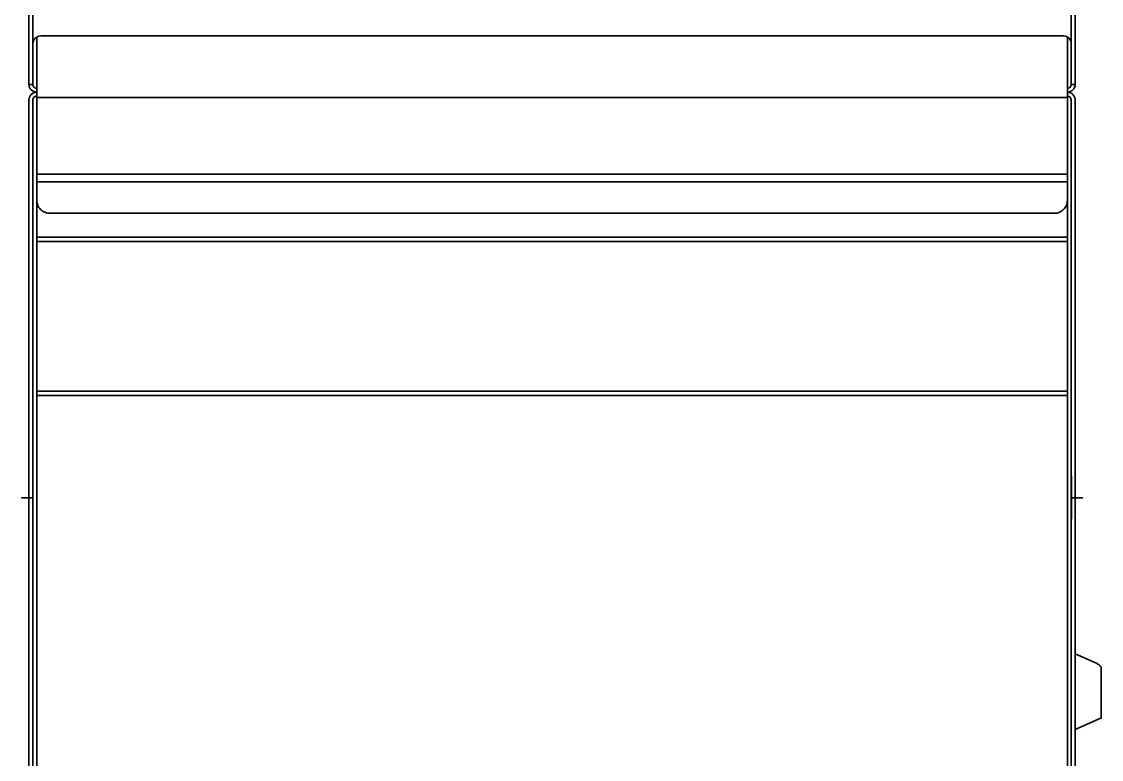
# Model space of a CAD drawing. Header units: inches. Extents: x -1371 to 1856, y -1888 to 3368.
# Drawn here: x -1370 to -200, y -329 to 470 of the extents above; entities that cross this region are included whole.
import ezdxf

# ---------------------------------------------------------------- set-up
doc = ezdxf.new("R2010")
doc.units = ezdxf.units.IN
doc.header["$MEASUREMENT"] = 0
doc.layers.add('Warstwa 1', color=7, linetype='Continuous')

msp = doc.modelspace()

# ---------------------------------------------------------------- linework, layer by layer
at = {"layer": 'Warstwa 1', "color": 7, "lineweight": 35}
for points in [[(-1362.5, 402.3), (-1362.5, 1221.5)], [(-232.8, 1221.5), (-232.8, 402.3)], [(-228.6, 1221.5), (-228.6, 402.3)], [(-1362.5, 1079.7), (-1362.5, 402.3)], [(-1358.2, 402.3), (-1358.2, 1079.7)], [(-232.8, 1079.7), (-232.8, 402.3)], [(-228.6, 402.3), (-228.6, 1079.7)], [(-1358.2, 446.3), (-1358.2, 406.6)], [(-1358.2, 446.3)], [(-1358.2, 406.6), (-1358.2, 446.3)], [(-1358.2, 446.3)], [(-1358.2, 446.3)], [(-1354, 453.2), (-1354, 393.8)], [(-241.4, 454.8), (-1349.7, 454.8)], [(-1349.7, 454.8)], [(-1349.7, 454.8), (-241.4, 454.8)], [(-1156.9, 454.8)], [(-476.6, 454.8), (-1114.4, 454.8)], [(-1114.4, 454.8), (-476.6, 454.8)], [(-434.1, 454.8)], [(-241.4, 454.8)], [(-237.1, 454.1), (-237.1, 393.8)], [(-237.1, 446.3)], [(-237.1, 446.3)], [(-237.1, 446.3)], [(-232.8, 446.3)], [(-232.8, 446.3), (-232.8, 406.6)], [(-232.8, 446.3)], [(-232.8, 406.6), (-232.8, 446.3)], [(-232.8, 446.3)], [(-1362.5, 402.3)], [(-1362.5, 402.3), (-1358.2, 402.3)], [(-1358.2, 402.3), (-1362.5, 402.3)], [(-1358.2, 406.6)], [(-1358.2, 402.3)], [(-1354, 398.1), (-1354, 393.8)], [(-1354, 398.1)], [(-1349.7, 398.1)], [(-241.4, 398.1)], [(-237.1, 398.1)], [(-237.1, 393.8), (-237.1, 398.1)], [(-232.8, 406.6)], [(-228.6, 402.3), (-232.8, 402.3)], [(-232.8, 402.3)], [(-232.8, 402.3), (-228.6, 402.3)], [(-228.6, 402.3)], [(-1354, 393.8), (-1354, 389.6)], [(-1354, 389.6), (-1354, 393.8)], [(-1354, 393.8)], [(-1354, 393.8)], [(-1354, -534.1), (-1354, 392.4)], [(-1354, 389.6)], [(-1352.9, 392.4)], [(-1352.9, 392.4)], [(-272.1, 388.2), (-1318.9, 388.2)], [(-272.1, 388.2), (-238.1, 388.2)], [(-237.1, 388.2), (-272.1, 388.2)], [(-271.1, 389.6)], [(-238.1, 392.4)], [(-238.1, 392.4)], [(-237.1, 393.8), (-237.1, 389.6)], [(-237.1, 393.8), (-237.1, 389.6)], [(-237.1, 393.8)], [(-237.1, 393.8)], [(-237.1, 389.6)], [(-237.1, -534.1), (-237.1, 389.2)], [(-1362.5, -1879.6), (-1362.5, 385.3)], [(-1362.5, 385.3), (-1362.5, -1879.6)], [(-1362.5, 385.3)], [(-1358.2, 385.3), (-1358.2, -1879.6)], [(-1358.2, -1879.6), (-1358.2, 385.3)], [(-1358.2, 385.3)], [(-242.4, 383.9)], [(-237.1, 375.4), (-237.1, 378.7)], [(-237.1, 378.7)], [(-237.1, 375.4), (-237.1, -534.1)], [(-232.8, 385.3), (-232.8, -1879.6)], [(-232.8, -1879.6), (-232.8, 385.3)], [(-232.8, 385.3)], [(-228.6, -1879.6), (-228.6, 385.3)], [(-228.6, 385.3), (-228.6, -1879.6)], [(-228.6, 385.3)], [(-1354, 300.9), (-1354, 305.2)], [(-1354, 300.9), (-1354, 305.2)], [(-1354, 305.2)], [(-237.1, 305.2), (-1354, 305.2)], [(-237.1, 305.2), (-1354, 305.2)], [(-1354, 296.7), (-1354, 305.2)], [(-1354, 305.2), (-1354, 296.7)], [(-237.1, 305.2)], [(-237.1, 305.2), (-237.1, 296.7)], [(-237.1, 305.2), (-237.1, 300.9)], [(-237.1, 296.7), (-237.1, 305.2)], [(-237.1, 300.9), (-237.1, 305.2)], [(-1354, 296.7), (-1354, 300.9)], [(-1354, 300.9)], [(-1354, 300.9), (-1354, 296.7)], [(-1354, 296.7), (-237.1, 296.7)], [(-1354, 236.8), (-1354, 296.7)], [(-1354, 296.7), (-237.1, 296.7)], [(-1354, 296.7), (-1354, 276.8)], [(-1354, 296.7), (-1354, 276.8)], [(-1354, 296.7)], [(-1354, 296.7), (-237.1, 296.7)], [(-237.1, 296.7), (-1354, 296.7)], [(-1354, 296.7)], [(-1354, 296.7), (-1354, 236.8)], [(-237.1, 300.9), (-237.1, 296.7)], [(-237.1, 300.9)], [(-237.1, 296.7), (-237.1, 300.9)], [(-237.1, 296.7)], [(-237.1, 236.8), (-237.1, 296.7)], [(-237.1, 236.8), (-237.1, 296.7)], [(-237.1, 296.7)], [(-237.1, 296.7), (-237.1, 276.8)], [(-237.1, 276.8), (-237.1, 296.7)], [(-1354, 276.8)], [(-237.1, 276.8)], [(-1349.8, 266.8)], [(-1339.8, 262.7), (-251.3, 262.7)], [(-251.3, 262.7), (-1339.8, 262.7)], [(-1339.8, 262.7)], [(-251.3, 262.7)], [(-241.3, 266.8)], [(-1354, 236.8)], [(-1354, 232.2), (-1354, 236.8)], [(-1354, 234.5), (-1354, 236.8)], [(-237.1, 236.8), (-1354, 236.8)], [(-1354, 236.8), (-237.1, 236.8)], [(-1354, 70), (-1354, 234.5)], [(-1354, 232.2), (-1354, 234.5)], [(-237.1, 232.2), (-237.1, 236.8)], [(-237.1, 236.8)], [(-237.1, 236.8), (-237.1, 234.5)], [(-237.1, 234.5), (-237.1, 70)], [(-237.1, 234.5), (-237.1, 232.2)], [(-1354, 232.8), (-1354, 71.3)], [(-1354, -81.7), (-1354, 232.8)], [(-1354, 67.6), (-1354, 232.2)], [(-237.1, 232.2), (-1354, 232.2)], [(-237.1, -81.7), (-237.1, 232.8)], [(-237.1, 232.8), (-237.1, 71.3)], [(-237.1, 232.2), (-237.1, 67.6)], [(-1354, 71.3), (-1354, 65.3)], [(-237.1, 71.3), (-237.1, 65.3)], [(-1354, 70), (-1345.4, 70)], [(-1354, 67.6), (-1354, 70)], [(-1354, 65.3), (-1349.7, 65.3)], [(-1354, 65.3), (-1345.4, 65.3)], [(-1354, 65.3), (-1354, -1737.8)], [(-1349.7, 65.3), (-1345.4, 65.3)], [(-1345.4, 70), (-245.6, 70)], [(-245.6, 65.3), (-1345.4, 65.3)], [(-1345.4, 65.3)], [(-1345.4, 65.3), (-245.6, 65.3)], [(-245.6, 70), (-237.1, 70)], [(-245.6, 65.3), (-237.1, 65.3)], [(-241.4, 65.3), (-245.6, 65.3)], [(-245.6, 65.3)], [(-237.1, 65.3), (-241.4, 65.3)], [(-237.1, 70), (-237.1, 67.6)], [(-237.1, -1737.8), (-237.1, 65.3)], [(-1362.5, -32.6), (-1362.5, -58.5)], [(-1362.5, -58.5), (-1362.5, -32.6)], [(-1362.5, -35.1), (-1362.5, -56)], [(-1362.5, -56), (-1362.5, -35.1)], [(-228.6, -32.6), (-228.6, -58.5)], [(-228.6, -58.5), (-228.6, -32.6)], [(-228.6, -35.1), (-228.6, -56)], [(-228.6, -56), (-228.6, -35.1)], [(-1362.5, -45.5), (-1358.2, -45.5)], [(-1362.5, -45.5), (-1358.2, -45.5)], [(-1354, -45.5), (-1354, -81.7)], [(-1354, -102.2), (-1354, -45.5)], [(-237.1, -102.2), (-237.1, -45.5)], [(-237.1, -81.7), (-237.1, -45.5)], [(-228.6, -45.5), (-232.8, -45.5)], [(-228.6, -45.5), (-232.8, -45.5)], [(-1354, -87.3), (-1354, -81.7)], [(-1354, -81.7), (-1354, -87.3)], [(-237.1, -81.7), (-237.1, -87.3)], [(-237.1, -81.7), (-237.1, -87.3)], [(-1354, -87.3)], [(-237.1, -87.3)], [(-1354, -117.1), (-1354, -102.2)], [(-237.1, -117.1), (-237.1, -102.2)], [(-1354, -117.1)], [(-1354, -117.1), (-1354, -122.8)], [(-1354, -122.8), (-1354, -1698.5)], [(-237.1, -117.1), (-237.1, -122.8)], [(-237.1, -117.1)], [(-237.1, -1698.5), (-237.1, -122.8)], [(-237.1, -223.3), (-237.1, -221.9)], [(-204.7, -225.2), (-228.8, -214.5)], [(-241.4, -222.7)], [(-237.1, -227), (-237.1, -229.3)], [(-200.3, -231.1), (-200.3, -258.1)], [(-200.3, -258.1), (-200.3, -231.1)], [(-232.8, -270.9), (-232.8, -245.4)], [(-232.8, -245.4), (-232.8, -270.9)], [(-228.6, -270.9), (-228.6, -245.4)], [(-228.6, -245.4), (-228.6, -270.9)], [(-228.6, -270.7), (-228.6, -245.6)], [(-228.6, -270.7), (-228.6, -245.6)], [(-200.3, -275.1), (-200.3, -241.1)], [(-200.3, -275.1), (-200.3, -241.1)], [(-200.3, -241.1)], [(-237.1, -261.9), (-237.1, -265.5)], [(-200.3, -275.1)], [(-237.1, -288.1), (-237.1, -287)], [(-237.1, -289.2), (-237.1, -288.1)], [(-228.6, -296.5), (-200.2, -283.9)], [(-241.4, -293.6)], [(-237.1, -293), (-237.1, -294.3)]]:
    msp.add_lwpolyline(points, dxfattribs=at)
for points in [[(-1358.2, 402.3), (-1358.2, 675.4), (-1358.2, 948.4), (-1358.2, 1221.5)], [(-272.1, 388.2), (-632.9, 388.2), (-993.8, 388.2), (-1354.6, 388.2)], [(-237.1, -254.4), (-237.1, -253.1), (-237.1, -251.9), (-237.1, -250.8)]]:
    msp.add_open_spline(points, degree=3, dxfattribs=at)
for points, knots in [([(-1349.7, 454.8), (-1350.8, 454.8), (-1351.9, 454.6), (-1352.9, 454.1), (-1355.1, 453.2), (-1356.6, 451.7), (-1357.5, 449.5), (-1358, 448.4), (-1358.2, 447.4), (-1358.2, 446.3)], [0, 0, 0, 0, 1, 1, 1, 2, 2, 2, 3, 3, 3, 3]), ([(-1358.2, 446.3), (-1358.2, 447.4), (-1358, 448.4), (-1357.5, 449.5), (-1356.6, 451.7), (-1355.1, 453.2), (-1352.9, 454.1), (-1351.9, 454.6), (-1350.8, 454.8), (-1349.7, 454.8)], [0, 0, 0, 0, 1, 1, 1, 2, 2, 2, 3, 3, 3, 3]), ([(-1114.4, 454.8), (-1118.3, 454.8), (-1122.3, 454.8), (-1126, 454.8), (-1129.8, 454.8), (-1133.4, 454.8), (-1136.7, 454.8), (-1139.9, 454.8), (-1143, 454.8), (-1145.6, 454.8), (-1148.2, 454.8), (-1150.4, 454.8), (-1152.1, 454.8), (-1153.9, 454.8), (-1155.2, 454.8), (-1156, 454.8), (-1156.6, 454.8), (-1156.9, 454.8), (-1156.9, 454.8)], [0, 0, 0, 0, 1, 1, 1, 2, 2, 2, 3, 3, 3, 4, 4, 4, 5, 5, 5, 6, 6, 6, 6]), ([(-1156.9, 454.8), (-1156.9, 454.8), (-1156.4, 454.8), (-1155.3, 454.8), (-1154.3, 454.8), (-1152.7, 454.8), (-1150.7, 454.8), (-1148.7, 454.8), (-1146.2, 454.8), (-1143.4, 454.8), (-1140.6, 454.8), (-1137.4, 454.8), (-1134.1, 454.8), (-1130.7, 454.8), (-1127.1, 454.8), (-1123.4, 454.8), (-1120.5, 454.8), (-1117.4, 454.8), (-1114.4, 454.8)], [0, 0, 0, 0, 1, 1, 1, 2, 2, 2, 3, 3, 3, 4, 4, 4, 5, 5, 5, 6, 6, 6, 6]), ([(-434.1, 454.8), (-434.1, 454.8), (-434.7, 454.8), (-435.7, 454.8), (-436.8, 454.8), (-438.4, 454.8), (-440.4, 454.8), (-442.4, 454.8), (-444.9, 454.8), (-447.7, 454.8), (-450.5, 454.8), (-453.6, 454.8), (-457, 454.8), (-460.3, 454.8), (-463.9, 454.8), (-467.6, 454.8), (-470.6, 454.8), (-473.6, 454.8), (-476.6, 454.8)], [0, 0, 0, 0, 1, 1, 1, 2, 2, 2, 3, 3, 3, 4, 4, 4, 5, 5, 5, 6, 6, 6, 6]), ([(-476.6, 454.8), (-472.7, 454.8), (-468.8, 454.8), (-465, 454.8), (-461.3, 454.8), (-457.7, 454.8), (-454.4, 454.8), (-451.1, 454.8), (-448.1, 454.8), (-445.5, 454.8), (-442.9, 454.8), (-440.7, 454.8), (-438.9, 454.8), (-437.2, 454.8), (-435.9, 454.8), (-435.1, 454.8), (-434.4, 454.8), (-434.1, 454.8), (-434.1, 454.8)], [0, 0, 0, 0, 1, 1, 1, 2, 2, 2, 3, 3, 3, 4, 4, 4, 5, 5, 5, 6, 6, 6, 6]), ([(-241.4, 454.8), (-240.3, 454.8), (-239.2, 454.6), (-238.1, 454.1), (-235.9, 453.2), (-234.4, 451.7), (-233.5, 449.5), (-233.1, 448.4), (-232.8, 447.4), (-232.8, 446.3)], [0, 0, 0, 0, 1, 1, 1, 2, 2, 2, 3, 3, 3, 3]), ([(-241.4, 454.8), (-240.3, 454.8), (-239.2, 454.6), (-238.1, 454.1), (-235.9, 453.2), (-234.4, 451.7), (-233.5, 449.5), (-233.1, 448.4), (-232.8, 447.4), (-232.8, 446.3)], [0, 0, 0, 0, 1, 1, 1, 2, 2, 2, 3, 3, 3, 3]), ([(-1354, 393.8), (-1355, 393.8), (-1356.1, 394.1), (-1357.2, 394.5), (-1359.4, 395.4), (-1360.9, 396.9), (-1361.8, 399.1), (-1362.2, 400.2), (-1362.5, 401.3), (-1362.5, 402.3)], [0, 0, 0, 0, 1, 1, 1, 2, 2, 2, 3, 3, 3, 3]), ([(-1362.5, 402.3), (-1362.5, 401.3), (-1362.2, 400.2), (-1361.8, 399.1), (-1360.9, 396.9), (-1359.4, 395.4), (-1357.2, 394.5), (-1356.1, 394.1), (-1355, 393.8), (-1354, 393.8)], [0, 0, 0, 0, 1, 1, 1, 2, 2, 2, 3, 3, 3, 3]), ([(-1358.2, 402.3), (-1358.2, 401.8), (-1358.1, 401.3), (-1357.9, 400.7), (-1357.4, 399.6), (-1356.7, 398.9), (-1355.6, 398.4), (-1355, 398.2), (-1354.5, 398.1), (-1354, 398.1)], [0, 0, 0, 0, 1, 1, 1, 2, 2, 2, 3, 3, 3, 3]), ([(-1358.2, 402.3), (-1358.2, 401.8), (-1358.1, 401.3), (-1357.9, 400.7), (-1357.4, 399.6), (-1356.7, 398.9), (-1355.6, 398.4), (-1355, 398.2), (-1354.5, 398.1), (-1354, 398.1)], [0, 0, 0, 0, 1, 1, 1, 2, 2, 2, 3, 3, 3, 3]), ([(-237.1, 398.1), (-236.6, 398.1), (-236, 398.2), (-235.5, 398.4), (-234.4, 398.9), (-233.6, 399.6), (-233.2, 400.7), (-233, 401.3), (-232.8, 401.8), (-232.8, 402.3)], [0, 0, 0, 0, 1, 1, 1, 2, 2, 2, 3, 3, 3, 3]), ([(-228.6, 402.3), (-228.6, 401.3), (-228.8, 400.2), (-229.3, 399.1), (-230.2, 396.9), (-231.7, 395.4), (-233.9, 394.5), (-234.9, 394.1), (-236, 393.8), (-237.1, 393.8)], [0, 0, 0, 0, 1, 1, 1, 2, 2, 2, 3, 3, 3, 3]), ([(-237.1, 393.8), (-236, 393.8), (-234.9, 394.1), (-233.9, 394.5), (-231.7, 395.4), (-230.2, 396.9), (-229.3, 399.1), (-228.8, 400.2), (-228.6, 401.3), (-228.6, 402.3)], [0, 0, 0, 0, 1, 1, 1, 2, 2, 2, 3, 3, 3, 3]), ([(-232.8, 402.3), (-232.8, 401.8), (-233, 401.3), (-233.2, 400.7), (-233.6, 399.6), (-234.4, 398.9), (-235.5, 398.4), (-236, 398.2), (-236.6, 398.1), (-237.1, 398.1)], [0, 0, 0, 0, 1, 1, 1, 2, 2, 2, 3, 3, 3, 3]), ([(-1362.5, 385.3), (-1362.5, 386.4), (-1362.2, 387.5), (-1361.8, 388.6), (-1360.9, 390.7), (-1359.4, 392.3), (-1357.2, 393.2), (-1356.1, 393.6), (-1355, 393.8), (-1354, 393.8)], [0, 0, 0, 0, 1, 1, 1, 2, 2, 2, 3, 3, 3, 3]), ([(-1354, 393.8), (-1355, 393.8), (-1356.1, 393.6), (-1357.2, 393.2), (-1359.4, 392.3), (-1360.9, 390.7), (-1361.8, 388.6), (-1362.2, 387.5), (-1362.5, 386.4), (-1362.5, 385.3)], [0, 0, 0, 0, 1, 1, 1, 2, 2, 2, 3, 3, 3, 3]), ([(-1354, 389.6), (-1354.5, 389.6), (-1355, 389.5), (-1355.6, 389.2), (-1356.7, 388.8), (-1357.4, 388), (-1357.9, 387), (-1358.1, 386.4), (-1358.2, 385.9), (-1358.2, 385.3)], [0, 0, 0, 0, 1, 1, 1, 2, 2, 2, 3, 3, 3, 3]), ([(-1358.2, 385.3), (-1358.2, 385.9), (-1358.1, 386.4), (-1357.9, 387), (-1357.4, 388), (-1356.7, 388.8), (-1355.6, 389.2), (-1355, 389.5), (-1354.5, 389.6), (-1354, 389.6)], [0, 0, 0, 0, 1, 1, 1, 2, 2, 2, 3, 3, 3, 3]), ([(-228.6, 385.3), (-228.6, 386.4), (-228.8, 387.5), (-229.3, 388.6), (-230.2, 390.7), (-231.7, 392.3), (-233.9, 393.2), (-234.9, 393.6), (-236, 393.8), (-237.1, 393.8)], [0, 0, 0, 0, 1, 1, 1, 2, 2, 2, 3, 3, 3, 3]), ([(-237.1, 393.8), (-236, 393.8), (-234.9, 393.6), (-233.9, 393.2), (-231.7, 392.3), (-230.2, 390.7), (-229.3, 388.6), (-228.8, 387.5), (-228.6, 386.4), (-228.6, 385.3)], [0, 0, 0, 0, 1, 1, 1, 2, 2, 2, 3, 3, 3, 3]), ([(-237.1, 389.6), (-236.6, 389.6), (-236, 389.5), (-235.5, 389.2), (-234.4, 388.8), (-233.6, 388), (-233.2, 387), (-233, 386.4), (-232.8, 385.9), (-232.8, 385.3)], [0, 0, 0, 0, 1, 1, 1, 2, 2, 2, 3, 3, 3, 3]), ([(-232.8, 385.3), (-232.8, 385.9), (-233, 386.4), (-233.2, 387), (-233.6, 388), (-234.4, 388.8), (-235.5, 389.2), (-236, 389.5), (-236.6, 389.6), (-237.1, 389.6)], [0, 0, 0, 0, 1, 1, 1, 2, 2, 2, 3, 3, 3, 3]), ([(-1354, 276.8), (-1354, 275.9), (-1353.9, 275), (-1353.7, 274.1), (-1353.3, 272.2), (-1352.6, 270.5), (-1351.6, 269), (-1351, 268.2), (-1350.5, 267.5), (-1349.8, 266.8)], [0, 0, 0, 0, 1, 1, 1, 2, 2, 2, 3, 3, 3, 3]), ([(-1349.8, 266.8), (-1350.5, 267.5), (-1351, 268.2), (-1351.6, 269), (-1352.6, 270.5), (-1353.3, 272.2), (-1353.7, 274.1), (-1353.9, 275), (-1354, 275.9), (-1354, 276.8)], [0, 0, 0, 0, 1, 1, 1, 2, 2, 2, 3, 3, 3, 3]), ([(-237.1, 276.8), (-237.1, 275.9), (-237.2, 275), (-237.4, 274.1), (-237.7, 272.2), (-238.4, 270.5), (-239.5, 269), (-240, 268.2), (-240.6, 267.5), (-241.3, 266.8)], [0, 0, 0, 0, 1, 1, 1, 2, 2, 2, 3, 3, 3, 3]), ([(-237.1, 276.8), (-237.1, 275.9), (-237.2, 275), (-237.4, 274.1), (-237.7, 272.2), (-238.4, 270.5), (-239.5, 269), (-240, 268.2), (-240.6, 267.5), (-241.3, 266.8)], [0, 0, 0, 0, 1, 1, 1, 2, 2, 2, 3, 3, 3, 3]), ([(-1349.8, 266.8), (-1349.1, 266.2), (-1348.4, 265.6), (-1347.7, 265.1), (-1346.1, 264), (-1344.4, 263.3), (-1342.5, 262.9), (-1341.6, 262.8), (-1340.7, 262.7), (-1339.8, 262.7)], [0, 0, 0, 0, 1, 1, 1, 2, 2, 2, 3, 3, 3, 3]), ([(-1339.8, 262.7), (-1340.7, 262.7), (-1341.6, 262.8), (-1342.5, 262.9), (-1344.4, 263.3), (-1346.1, 264), (-1347.7, 265.1), (-1348.4, 265.6), (-1349.1, 266.2), (-1349.8, 266.8)], [0, 0, 0, 0, 1, 1, 1, 2, 2, 2, 3, 3, 3, 3]), ([(-241.3, 266.8), (-241.9, 266.2), (-242.6, 265.6), (-243.4, 265.1), (-245, 264), (-246.7, 263.3), (-248.5, 262.9), (-249.4, 262.8), (-250.4, 262.7), (-251.3, 262.7)], [0, 0, 0, 0, 1, 1, 1, 2, 2, 2, 3, 3, 3, 3]), ([(-251.3, 262.7), (-250.4, 262.7), (-249.4, 262.8), (-248.5, 262.9), (-246.7, 263.3), (-245, 264), (-243.4, 265.1), (-242.6, 265.6), (-241.9, 266.2), (-241.3, 266.8)], [0, 0, 0, 0, 1, 1, 1, 2, 2, 2, 3, 3, 3, 3]), ([(-1354, 33.2), (-1354, 38), (-1354, 42.8), (-1354, 47.6), (-1354, 42.8), (-1354, 38), (-1354, 33.2)], [0, 0, 0, 0, 1, 1, 1, 2, 2, 2, 2]), ([(-237.1, 33.2), (-237.1, 35.2), (-237.1, 37.6), (-237.1, 39.5), (-237.1, 41), (-237.1, 42.2), (-237.1, 44.2), (-237.1, 45.4), (-237.1, 47), (-237.1, 47.5), (-237.1, 47.9), (-237.1, 47.6), (-237.1, 46.6), (-237.1, 44.9), (-237.1, 41), (-237.1, 38.8), (-237.1, 35.3), (-237.1, 35.7), (-237.1, 33.2)], [0, 0, 0, 0, 1, 1, 1, 2, 2, 2, 3, 3, 3, 4, 4, 4, 5, 5, 5, 6, 6, 6, 6]), ([(-1354, 33.2), (-1354, 28.4), (-1354, 23.5), (-1354, 18.7), (-1354, 23.5), (-1354, 28.4), (-1354, 33.2)], [0, 0, 0, 0, 1, 1, 1, 2, 2, 2, 2]), ([(-237.1, 33.2), (-237.1, 28.4), (-237.1, 23.5), (-237.1, 18.7), (-237.1, 23.5), (-237.1, 28.4), (-237.1, 33.2)], [0, 0, 0, 0, 1, 1, 1, 2, 2, 2, 2]), ([(-1358.4, -45.5), (-1358.4, -44.9), (-1358.4, -44.3), (-1358.4, -43.7), (-1358.4, -43.2), (-1358.4, -42.7), (-1358.4, -42.1), (-1358.4, -41.6), (-1358.4, -41.1), (-1358.4, -40.5), (-1358.4, -40), (-1358.4, -39.5), (-1358.4, -39), (-1358.4, -38.2), (-1358.4, -37.5), (-1358.4, -36.7), (-1358.4, -36), (-1358.4, -35.3), (-1358.4, -34.6), (-1358.4, -33.9), (-1358.4, -33.2), (-1358.4, -32.5), (-1358.4, -31.9), (-1358.4, -31.2), (-1358.4, -30.6), (-1358.4, -30), (-1358.4, -29.4), (-1358.4, -28.8), (-1358.4, -28.3), (-1358.4, -27.7), (-1358.4, -27.2), (-1358.4, -26.8), (-1358.4, -26.3), (-1358.4, -25.9), (-1358.4, -25.4), (-1358.4, -25), (-1358.4, -24.7), (-1358.4, -24.3), (-1358.4, -24), (-1358.4, -23.7), (-1358.4, -23.5), (-1358.4, -23.2), (-1358.4, -23), (-1358.4, -22.8), (-1358.4, -22.7), (-1358.4, -22.6), (-1358.4, -22.5), (-1358.4, -22.4), (-1358.4, -22.4), (-1358.4, -22.3), (-1358.4, -22.3), (-1358.4, -22.3), (-1358.4, -22.4), (-1358.4, -22.4), (-1358.4, -22.5), (-1358.4, -22.6), (-1358.4, -22.7), (-1358.4, -22.9), (-1358.4, -23.1), (-1358.4, -23.3), (-1358.4, -23.6), (-1358.4, -23.8), (-1358.4, -24.1), (-1358.4, -24.5), (-1358.4, -24.8), (-1358.4, -25.2), (-1358.4, -25.6), (-1358.4, -26), (-1358.4, -26.4), (-1358.4, -26.9), (-1358.4, -27.4), (-1358.4, -27.9), (-1358.4, -28.5), (-1358.4, -29), (-1358.4, -29.6), (-1358.4, -30.2), (-1358.4, -30.8), (-1358.4, -31.5), (-1358.4, -32.1), (-1358.4, -32.8), (-1358.4, -33.5), (-1358.4, -34.2), (-1358.4, -35.3), (-1358.4, -36.4), (-1358.4, -37.5), (-1358.4, -38.1), (-1358.4, -38.6), (-1358.4, -39.1), (-1358.4, -39.6), (-1358.4, -40.2), (-1358.4, -40.7), (-1358.4, -41.2), (-1358.4, -41.8), (-1358.4, -42.3), (-1358.4, -42.8), (-1358.4, -43.4), (-1358.4, -43.9), (-1358.4, -44.4), (-1358.4, -45), (-1358.4, -45.5)], [0, 0, 0, 0, 1, 1, 1, 2, 2, 2, 3, 3, 3, 4, 4, 4, 5, 5, 5, 6, 6, 6, 7, 7, 7, 8, 8, 8, 9, 9, 9, 10, 10, 10, 11, 11, 11, 12, 12, 12, 13, 13, 13, 14, 14, 14, 15, 15, 15, 16, 16, 16, 17, 17, 17, 18, 18, 18, 19, 19, 19, 20, 20, 20, 21, 21, 21, 22, 22, 22, 23, 23, 23, 24, 24, 24, 25, 25, 25, 26, 26, 26, 27, 27, 27, 28, 28, 28, 29, 29, 29, 30, 30, 30, 31, 31, 31, 32, 32, 32, 33, 33, 33, 33]), ([(-1358.4, -45.5), (-1358.4, -44.9), (-1358.4, -44.3), (-1358.4, -43.7), (-1358.4, -43.2), (-1358.4, -42.7), (-1358.4, -42.1), (-1358.4, -41.6), (-1358.4, -41.1), (-1358.4, -40.5), (-1358.4, -40), (-1358.4, -39.5), (-1358.4, -39), (-1358.4, -38.2), (-1358.4, -37.5), (-1358.4, -36.7), (-1358.4, -36), (-1358.4, -35.3), (-1358.4, -34.6), (-1358.4, -33.9), (-1358.4, -33.2), (-1358.4, -32.5), (-1358.4, -31.9), (-1358.4, -31.2), (-1358.4, -30.6), (-1358.4, -30), (-1358.4, -29.4), (-1358.4, -28.8), (-1358.4, -28.3), (-1358.4, -27.7), (-1358.4, -27.2), (-1358.4, -26.8), (-1358.4, -26.3), (-1358.4, -25.9), (-1358.4, -25.4), (-1358.4, -25), (-1358.4, -24.7), (-1358.4, -24.3), (-1358.4, -24), (-1358.4, -23.7), (-1358.4, -23.5), (-1358.4, -23.2), (-1358.4, -23), (-1358.4, -22.8), (-1358.4, -22.7), (-1358.4, -22.6), (-1358.4, -22.5), (-1358.4, -22.4), (-1358.4, -22.4), (-1358.4, -22.3), (-1358.4, -22.3), (-1358.4, -22.3), (-1358.4, -22.4), (-1358.4, -22.4), (-1358.4, -22.5), (-1358.4, -22.6), (-1358.4, -22.7), (-1358.4, -22.9), (-1358.4, -23.1), (-1358.4, -23.3), (-1358.4, -23.6), (-1358.4, -23.8), (-1358.4, -24.1), (-1358.4, -24.5), (-1358.4, -24.8), (-1358.4, -25.2), (-1358.4, -25.6), (-1358.4, -26), (-1358.4, -26.4), (-1358.4, -26.9), (-1358.4, -27.4), (-1358.4, -27.9), (-1358.4, -28.5), (-1358.4, -29), (-1358.4, -29.6), (-1358.4, -30.2), (-1358.4, -30.8), (-1358.4, -31.5), (-1358.4, -32.1), (-1358.4, -32.8), (-1358.4, -33.5), (-1358.4, -34.2), (-1358.4, -35.3), (-1358.4, -36.4), (-1358.4, -37.5), (-1358.4, -38.1), (-1358.4, -38.6), (-1358.4, -39.1), (-1358.4, -39.6), (-1358.4, -40.2), (-1358.4, -40.7), (-1358.4, -41.2), (-1358.4, -41.8), (-1358.4, -42.3), (-1358.4, -42.8), (-1358.4, -43.4), (-1358.4, -43.9), (-1358.4, -44.4), (-1358.4, -45), (-1358.4, -45.5)], [0, 0, 0, 0, 1, 1, 1, 2, 2, 2, 3, 3, 3, 4, 4, 4, 5, 5, 5, 6, 6, 6, 7, 7, 7, 8, 8, 8, 9, 9, 9, 10, 10, 10, 11, 11, 11, 12, 12, 12, 13, 13, 13, 14, 14, 14, 15, 15, 15, 16, 16, 16, 17, 17, 17, 18, 18, 18, 19, 19, 19, 20, 20, 20, 21, 21, 21, 22, 22, 22, 23, 23, 23, 24, 24, 24, 25, 25, 25, 26, 26, 26, 27, 27, 27, 28, 28, 28, 29, 29, 29, 30, 30, 30, 31, 31, 31, 32, 32, 32, 33, 33, 33, 33]), ([(-232.7, -45.5), (-232.7, -45), (-232.7, -44.4), (-232.7, -43.9), (-232.7, -43.4), (-232.7, -42.8), (-232.7, -42.3), (-232.7, -41.8), (-232.7, -41.2), (-232.7, -40.7), (-232.7, -40.2), (-232.7, -39.6), (-232.7, -39.1), (-232.7, -38.6), (-232.7, -38.1), (-232.7, -37.5), (-232.7, -36.4), (-232.7, -35.3), (-232.7, -34.2), (-232.7, -33.5), (-232.7, -32.8), (-232.7, -32.1), (-232.7, -31.5), (-232.7, -30.8), (-232.7, -30.2), (-232.7, -29.6), (-232.7, -29), (-232.7, -28.5), (-232.7, -27.9), (-232.7, -27.4), (-232.7, -26.9), (-232.7, -26.4), (-232.7, -26), (-232.7, -25.6), (-232.7, -25.2), (-232.7, -24.8), (-232.7, -24.5), (-232.7, -24.1), (-232.7, -23.8), (-232.7, -23.6), (-232.7, -23.3), (-232.7, -23.1), (-232.7, -22.9), (-232.7, -22.7), (-232.7, -22.6), (-232.7, -22.5), (-232.7, -22.4), (-232.7, -22.4), (-232.7, -22.3), (-232.7, -22.3), (-232.7, -22.3), (-232.7, -22.4), (-232.7, -22.4), (-232.7, -22.5), (-232.7, -22.6), (-232.7, -22.7), (-232.7, -22.8), (-232.7, -23), (-232.7, -23.2), (-232.7, -23.5), (-232.7, -23.7), (-232.7, -24), (-232.7, -24.3), (-232.7, -24.7), (-232.7, -25), (-232.7, -25.4), (-232.7, -25.9), (-232.7, -26.3), (-232.7, -26.8), (-232.7, -27.2), (-232.7, -27.7), (-232.7, -28.3), (-232.7, -28.8), (-232.7, -29.4), (-232.7, -30), (-232.7, -30.6), (-232.7, -31.2), (-232.7, -31.9), (-232.7, -32.5), (-232.7, -33.2), (-232.7, -33.9), (-232.7, -34.6), (-232.7, -35.3), (-232.7, -36), (-232.7, -36.7), (-232.7, -37.5), (-232.7, -38.2), (-232.7, -39), (-232.7, -39.5), (-232.7, -40), (-232.7, -40.5), (-232.7, -41.1), (-232.7, -41.6), (-232.7, -42.1), (-232.7, -42.7), (-232.7, -43.2), (-232.7, -43.7), (-232.7, -44.3), (-232.7, -44.9), (-232.7, -45.5)], [0, 0, 0, 0, 1, 1, 1, 2, 2, 2, 3, 3, 3, 4, 4, 4, 5, 5, 5, 6, 6, 6, 7, 7, 7, 8, 8, 8, 9, 9, 9, 10, 10, 10, 11, 11, 11, 12, 12, 12, 13, 13, 13, 14, 14, 14, 15, 15, 15, 16, 16, 16, 17, 17, 17, 18, 18, 18, 19, 19, 19, 20, 20, 20, 21, 21, 21, 22, 22, 22, 23, 23, 23, 24, 24, 24, 25, 25, 25, 26, 26, 26, 27, 27, 27, 28, 28, 28, 29, 29, 29, 30, 30, 30, 31, 31, 31, 32, 32, 32, 33, 33, 33, 33]), ([(-232.7, -45.5), (-232.7, -45), (-232.7, -44.4), (-232.7, -43.9), (-232.7, -43.4), (-232.7, -42.8), (-232.7, -42.3), (-232.7, -41.8), (-232.7, -41.2), (-232.7, -40.7), (-232.7, -40.2), (-232.7, -39.6), (-232.7, -39.1), (-232.7, -38.6), (-232.7, -38.1), (-232.7, -37.5), (-232.7, -36.4), (-232.7, -35.3), (-232.7, -34.2), (-232.7, -33.5), (-232.7, -32.8), (-232.7, -32.1), (-232.7, -31.5), (-232.7, -30.8), (-232.7, -30.2), (-232.7, -29.6), (-232.7, -29), (-232.7, -28.5), (-232.7, -27.9), (-232.7, -27.4), (-232.7, -26.9), (-232.7, -26.4), (-232.7, -26), (-232.7, -25.6), (-232.7, -25.2), (-232.7, -24.8), (-232.7, -24.5), (-232.7, -24.1), (-232.7, -23.8), (-232.7, -23.6), (-232.7, -23.3), (-232.7, -23.1), (-232.7, -22.9), (-232.7, -22.7), (-232.7, -22.6), (-232.7, -22.5), (-232.7, -22.4), (-232.7, -22.4), (-232.7, -22.3), (-232.7, -22.3), (-232.7, -22.3), (-232.7, -22.4), (-232.7, -22.4), (-232.7, -22.5), (-232.7, -22.6), (-232.7, -22.7), (-232.7, -22.8), (-232.7, -23), (-232.7, -23.2), (-232.7, -23.5), (-232.7, -23.7), (-232.7, -24), (-232.7, -24.3), (-232.7, -24.7), (-232.7, -25), (-232.7, -25.4), (-232.7, -25.9), (-232.7, -26.3), (-232.7, -26.8), (-232.7, -27.2), (-232.7, -27.7), (-232.7, -28.3), (-232.7, -28.8), (-232.7, -29.4), (-232.7, -30), (-232.7, -30.6), (-232.7, -31.2), (-232.7, -31.9), (-232.7, -32.5), (-232.7, -33.2), (-232.7, -33.9), (-232.7, -34.6), (-232.7, -35.3), (-232.7, -36), (-232.7, -36.7), (-232.7, -37.5), (-232.7, -38.2), (-232.7, -39), (-232.7, -39.5), (-232.7, -40), (-232.7, -40.5), (-232.7, -41.1), (-232.7, -41.6), (-232.7, -42.1), (-232.7, -42.7), (-232.7, -43.2), (-232.7, -43.7), (-232.7, -44.3), (-232.7, -44.9), (-232.7, -45.5)], [0, 0, 0, 0, 1, 1, 1, 2, 2, 2, 3, 3, 3, 4, 4, 4, 5, 5, 5, 6, 6, 6, 7, 7, 7, 8, 8, 8, 9, 9, 9, 10, 10, 10, 11, 11, 11, 12, 12, 12, 13, 13, 13, 14, 14, 14, 15, 15, 15, 16, 16, 16, 17, 17, 17, 18, 18, 18, 19, 19, 19, 20, 20, 20, 21, 21, 21, 22, 22, 22, 23, 23, 23, 24, 24, 24, 25, 25, 25, 26, 26, 26, 27, 27, 27, 28, 28, 28, 29, 29, 29, 30, 30, 30, 31, 31, 31, 32, 32, 32, 33, 33, 33, 33]), ([(-1362.5, -45.5), (-1362.5, -40.7), (-1362.5, -35.9), (-1362.5, -31.1), (-1362.5, -35.9), (-1362.5, -40.7), (-1362.5, -45.5)], [0, 0, 0, 0, 1, 1, 1, 2, 2, 2, 2]), ([(-1362.5, -45.5), (-1362.5, -40.7), (-1362.5, -35.9), (-1362.5, -31.1), (-1362.5, -35.9), (-1362.5, -40.7), (-1362.5, -45.5)], [0, 0, 0, 0, 1, 1, 1, 2, 2, 2, 2]), ([(-1358.2, -45.5), (-1358.2, -40.7), (-1358.2, -35.9), (-1358.2, -31.1), (-1358.2, -35.9), (-1358.2, -40.7), (-1358.2, -45.5)], [0, 0, 0, 0, 1, 1, 1, 2, 2, 2, 2]), ([(-1358.2, -45.5), (-1358.2, -40.7), (-1358.2, -35.9), (-1358.2, -31.1), (-1358.2, -35.9), (-1358.2, -40.7), (-1358.2, -45.5)], [0, 0, 0, 0, 1, 1, 1, 2, 2, 2, 2]), ([(-1354, -45.5), (-1354, -40.6), (-1354, -35.6), (-1354, -30.7), (-1354, -35.6), (-1354, -40.6), (-1354, -45.5)], [0, 0, 0, 0, 1, 1, 1, 2, 2, 2, 2]), ([(-237.1, -45.5), (-237.1, -40.6), (-237.1, -35.6), (-237.1, -30.7), (-237.1, -35.6), (-237.1, -40.6), (-237.1, -45.5)], [0, 0, 0, 0, 1, 1, 1, 2, 2, 2, 2]), ([(-232.8, -45.5), (-232.8, -40.7), (-232.8, -35.9), (-232.8, -31.1), (-232.8, -35.9), (-232.8, -40.7), (-232.8, -45.5)], [0, 0, 0, 0, 1, 1, 1, 2, 2, 2, 2]), ([(-232.8, -45.5), (-232.8, -40.7), (-232.8, -35.9), (-232.8, -31.1), (-232.8, -35.9), (-232.8, -40.7), (-232.8, -45.5)], [0, 0, 0, 0, 1, 1, 1, 2, 2, 2, 2]), ([(-228.6, -45.5), (-228.6, -40.7), (-228.6, -35.9), (-228.6, -31.1), (-228.6, -35.9), (-228.6, -40.7), (-228.6, -45.5)], [0, 0, 0, 0, 1, 1, 1, 2, 2, 2, 2]), ([(-228.6, -45.5), (-228.6, -42.8), (-228.6, -42), (-228.6, -38.3), (-228.6, -35.5), (-228.6, -31.1), (-228.6, -31.1), (-228.6, -31.1), (-228.6, -35.5), (-228.6, -38.3), (-228.6, -42), (-228.6, -42.8), (-228.6, -45.5)], [0, 0, 0, 0, 1, 1, 1, 2, 2, 2, 3, 3, 3, 4, 4, 4, 4]), ([(-1358.4, -45.5), (-1362.4, -45.5), (-1366.4, -45.5), (-1370.4, -45.5), (-1366.4, -45.5), (-1362.4, -45.5), (-1358.4, -45.5)], [0, 0, 0, 0, 1, 1, 1, 2, 2, 2, 2]), ([(-1358.4, -45.5), (-1362.4, -45.5), (-1366.4, -45.5), (-1370.4, -45.5), (-1366.4, -45.5), (-1362.4, -45.5), (-1358.4, -45.5)], [0, 0, 0, 0, 1, 1, 1, 2, 2, 2, 2]), ([(-1362.5, -45.5), (-1362.5, -47.6), (-1362.5, -49.9), (-1362.5, -51.8), (-1362.5, -53.3), (-1362.5, -54.5), (-1362.5, -56.5), (-1362.5, -57.8), (-1362.5, -59.3), (-1362.5, -59.8), (-1362.5, -60.3), (-1362.5, -59.9), (-1362.5, -59), (-1362.5, -57.2), (-1362.5, -53.4), (-1362.5, -51.1), (-1362.5, -47.6), (-1362.5, -48), (-1362.5, -45.5)], [0, 0, 0, 0, 1, 1, 1, 2, 2, 2, 3, 3, 3, 4, 4, 4, 5, 5, 5, 6, 6, 6, 6]), ([(-1362.5, -45.5), (-1362.5, -47.6), (-1362.5, -49.9), (-1362.5, -51.8), (-1362.5, -53.3), (-1362.5, -54.5), (-1362.5, -56.5), (-1362.5, -57.8), (-1362.5, -59.3), (-1362.5, -59.8), (-1362.5, -60.3), (-1362.5, -59.9), (-1362.5, -59), (-1362.5, -57.2), (-1362.5, -53.4), (-1362.5, -51.1), (-1362.5, -47.6), (-1362.5, -48), (-1362.5, -45.5)], [0, 0, 0, 0, 1, 1, 1, 2, 2, 2, 3, 3, 3, 4, 4, 4, 5, 5, 5, 6, 6, 6, 6]), ([(-1358.4, -45.5), (-1358.4, -46.1), (-1358.4, -46.6), (-1358.4, -47.2), (-1358.4, -47.7), (-1358.4, -48.3), (-1358.4, -48.8), (-1358.4, -49.3), (-1358.4, -49.9), (-1358.4, -50.4), (-1358.4, -50.9), (-1358.4, -51.5), (-1358.4, -52), (-1358.4, -52.5), (-1358.4, -53), (-1358.4, -53.5), (-1358.4, -54.7), (-1358.4, -55.8), (-1358.4, -56.9), (-1358.4, -57.6), (-1358.4, -58.3), (-1358.4, -58.9), (-1358.4, -59.6), (-1358.4, -60.2), (-1358.4, -60.9), (-1358.4, -61.5), (-1358.4, -62), (-1358.4, -62.6), (-1358.4, -63.2), (-1358.4, -63.7), (-1358.4, -64.1), (-1358.4, -64.6), (-1358.4, -65.1), (-1358.4, -65.5), (-1358.4, -65.9), (-1358.4, -66.3), (-1358.4, -66.6), (-1358.4, -66.9), (-1358.4, -67.2), (-1358.4, -67.5), (-1358.4, -67.8), (-1358.4, -68), (-1358.4, -68.2), (-1358.4, -68.3), (-1358.4, -68.5), (-1358.4, -68.6), (-1358.4, -68.7), (-1358.4, -68.7), (-1358.4, -68.7), (-1358.4, -68.7), (-1358.4, -68.7), (-1358.4, -68.7), (-1358.4, -68.7), (-1358.4, -68.6), (-1358.4, -68.5), (-1358.4, -68.4), (-1358.4, -68.2), (-1358.4, -68.1), (-1358.4, -67.9), (-1358.4, -67.6), (-1358.4, -67.3), (-1358.4, -67.1), (-1358.4, -66.7), (-1358.4, -66.4), (-1358.4, -66), (-1358.4, -65.6), (-1358.4, -65.2), (-1358.4, -64.8), (-1358.4, -64.3), (-1358.4, -63.8), (-1358.4, -63.3), (-1358.4, -62.8), (-1358.4, -62.2), (-1358.4, -61.7), (-1358.4, -61.1), (-1358.4, -60.5), (-1358.4, -59.9), (-1358.4, -59.2), (-1358.4, -58.6), (-1358.4, -57.9), (-1358.4, -57.2), (-1358.4, -56.5), (-1358.4, -55.8), (-1358.4, -55.1), (-1358.4, -54.3), (-1358.4, -53.6), (-1358.4, -52.8), (-1358.4, -52.1), (-1358.4, -51.6), (-1358.4, -51.1), (-1358.4, -50.5), (-1358.4, -50), (-1358.4, -49.5), (-1358.4, -49), (-1358.4, -48.4), (-1358.4, -47.9), (-1358.4, -47.4), (-1358.4, -46.7), (-1358.4, -46.2), (-1358.4, -45.5)], [0, 0, 0, 0, 1, 1, 1, 2, 2, 2, 3, 3, 3, 4, 4, 4, 5, 5, 5, 6, 6, 6, 7, 7, 7, 8, 8, 8, 9, 9, 9, 10, 10, 10, 11, 11, 11, 12, 12, 12, 13, 13, 13, 14, 14, 14, 15, 15, 15, 16, 16, 16, 17, 17, 17, 18, 18, 18, 19, 19, 19, 20, 20, 20, 21, 21, 21, 22, 22, 22, 23, 23, 23, 24, 24, 24, 25, 25, 25, 26, 26, 26, 27, 27, 27, 28, 28, 28, 29, 29, 29, 30, 30, 30, 31, 31, 31, 32, 32, 32, 33, 33, 33, 33]), ([(-1358.4, -45.5), (-1358.4, -46.1), (-1358.4, -46.6), (-1358.4, -47.2), (-1358.4, -47.7), (-1358.4, -48.3), (-1358.4, -48.8), (-1358.4, -49.3), (-1358.4, -49.9), (-1358.4, -50.4), (-1358.4, -50.9), (-1358.4, -51.5), (-1358.4, -52), (-1358.4, -52.5), (-1358.4, -53), (-1358.4, -53.5), (-1358.4, -54.7), (-1358.4, -55.8), (-1358.4, -56.9), (-1358.4, -57.6), (-1358.4, -58.3), (-1358.4, -58.9), (-1358.4, -59.6), (-1358.4, -60.2), (-1358.4, -60.9), (-1358.4, -61.5), (-1358.4, -62), (-1358.4, -62.6), (-1358.4, -63.2), (-1358.4, -63.7), (-1358.4, -64.1), (-1358.4, -64.6), (-1358.4, -65.1), (-1358.4, -65.5), (-1358.4, -65.9), (-1358.4, -66.3), (-1358.4, -66.6), (-1358.4, -66.9), (-1358.4, -67.2), (-1358.4, -67.5), (-1358.4, -67.8), (-1358.4, -68), (-1358.4, -68.2), (-1358.4, -68.3), (-1358.4, -68.5), (-1358.4, -68.6), (-1358.4, -68.7), (-1358.4, -68.7), (-1358.4, -68.7), (-1358.4, -68.7), (-1358.4, -68.7), (-1358.4, -68.7), (-1358.4, -68.7), (-1358.4, -68.6), (-1358.4, -68.5), (-1358.4, -68.4), (-1358.4, -68.2), (-1358.4, -68.1), (-1358.4, -67.9), (-1358.4, -67.6), (-1358.4, -67.3), (-1358.4, -67.1), (-1358.4, -66.7), (-1358.4, -66.4), (-1358.4, -66), (-1358.4, -65.6), (-1358.4, -65.2), (-1358.4, -64.8), (-1358.4, -64.3), (-1358.4, -63.8), (-1358.4, -63.3), (-1358.4, -62.8), (-1358.4, -62.2), (-1358.4, -61.7), (-1358.4, -61.1), (-1358.4, -60.5), (-1358.4, -59.9), (-1358.4, -59.2), (-1358.4, -58.6), (-1358.4, -57.9), (-1358.4, -57.2), (-1358.4, -56.5), (-1358.4, -55.8), (-1358.4, -55.1), (-1358.4, -54.3), (-1358.4, -53.6), (-1358.4, -52.8), (-1358.4, -52.1), (-1358.4, -51.6), (-1358.4, -51.1), (-1358.4, -50.5), (-1358.4, -50), (-1358.4, -49.5), (-1358.4, -49), (-1358.4, -48.4), (-1358.4, -47.9), (-1358.4, -47.4), (-1358.4, -46.7), (-1358.4, -46.2), (-1358.4, -45.5)], [0, 0, 0, 0, 1, 1, 1, 2, 2, 2, 3, 3, 3, 4, 4, 4, 5, 5, 5, 6, 6, 6, 7, 7, 7, 8, 8, 8, 9, 9, 9, 10, 10, 10, 11, 11, 11, 12, 12, 12, 13, 13, 13, 14, 14, 14, 15, 15, 15, 16, 16, 16, 17, 17, 17, 18, 18, 18, 19, 19, 19, 20, 20, 20, 21, 21, 21, 22, 22, 22, 23, 23, 23, 24, 24, 24, 25, 25, 25, 26, 26, 26, 27, 27, 27, 28, 28, 28, 29, 29, 29, 30, 30, 30, 31, 31, 31, 32, 32, 32, 33, 33, 33, 33]), ([(-1358.2, -45.5), (-1358.2, -50.4), (-1358.2, -55.2), (-1358.2, -60), (-1358.2, -55.2), (-1358.2, -50.4), (-1358.2, -45.5)], [0, 0, 0, 0, 1, 1, 1, 2, 2, 2, 2]), ([(-1358.2, -45.5), (-1358.2, -50.4), (-1358.2, -55.2), (-1358.2, -60), (-1358.2, -55.2), (-1358.2, -50.4), (-1358.2, -45.5)], [0, 0, 0, 0, 1, 1, 1, 2, 2, 2, 2]), ([(-232.8, -45.5), (-232.8, -50.4), (-232.8, -55.2), (-232.8, -60), (-232.8, -55.2), (-232.8, -50.4), (-232.8, -45.5)], [0, 0, 0, 0, 1, 1, 1, 2, 2, 2, 2]), ([(-232.8, -45.5), (-232.8, -50.4), (-232.8, -55.2), (-232.8, -60), (-232.8, -55.2), (-232.8, -50.4), (-232.8, -45.5)], [0, 0, 0, 0, 1, 1, 1, 2, 2, 2, 2]), ([(-232.7, -45.5), (-232.7, -46.2), (-232.7, -46.7), (-232.7, -47.4), (-232.7, -47.9), (-232.7, -48.4), (-232.7, -49), (-232.7, -49.5), (-232.7, -50), (-232.7, -50.5), (-232.7, -51.1), (-232.7, -51.6), (-232.7, -52.1), (-232.7, -52.8), (-232.7, -53.6), (-232.7, -54.3), (-232.7, -55.1), (-232.7, -55.8), (-232.7, -56.5), (-232.7, -57.2), (-232.7, -57.9), (-232.7, -58.6), (-232.7, -59.2), (-232.7, -59.9), (-232.7, -60.5), (-232.7, -61.1), (-232.7, -61.7), (-232.7, -62.2), (-232.7, -62.8), (-232.7, -63.3), (-232.7, -63.8), (-232.7, -64.3), (-232.7, -64.8), (-232.7, -65.2), (-232.7, -65.6), (-232.7, -66), (-232.7, -66.4), (-232.7, -66.7), (-232.7, -67.1), (-232.7, -67.3), (-232.7, -67.6), (-232.7, -67.9), (-232.7, -68.1), (-232.7, -68.2), (-232.7, -68.4), (-232.7, -68.5), (-232.7, -68.6), (-232.7, -68.7), (-232.7, -68.7), (-232.7, -68.7), (-232.7, -68.7), (-232.7, -68.7), (-232.7, -68.7), (-232.7, -68.7), (-232.7, -68.6), (-232.7, -68.5), (-232.7, -68.3), (-232.7, -68.2), (-232.7, -68), (-232.7, -67.8), (-232.7, -67.5), (-232.7, -67.2), (-232.7, -66.9), (-232.7, -66.6), (-232.7, -66.3), (-232.7, -65.9), (-232.7, -65.5), (-232.7, -65.1), (-232.7, -64.6), (-232.7, -64.1), (-232.7, -63.7), (-232.7, -63.2), (-232.7, -62.6), (-232.7, -62), (-232.7, -61.5), (-232.7, -60.9), (-232.7, -60.2), (-232.7, -59.6), (-232.7, -58.9), (-232.7, -58.3), (-232.7, -57.6), (-232.7, -56.9), (-232.7, -55.8), (-232.7, -54.7), (-232.7, -53.5), (-232.7, -53), (-232.7, -52.5), (-232.7, -52), (-232.7, -51.5), (-232.7, -50.9), (-232.7, -50.4), (-232.7, -49.9), (-232.7, -49.3), (-232.7, -48.8), (-232.7, -48.3), (-232.7, -47.7), (-232.7, -47.2), (-232.7, -46.6), (-232.7, -46.1), (-232.7, -45.5)], [0, 0, 0, 0, 1, 1, 1, 2, 2, 2, 3, 3, 3, 4, 4, 4, 5, 5, 5, 6, 6, 6, 7, 7, 7, 8, 8, 8, 9, 9, 9, 10, 10, 10, 11, 11, 11, 12, 12, 12, 13, 13, 13, 14, 14, 14, 15, 15, 15, 16, 16, 16, 17, 17, 17, 18, 18, 18, 19, 19, 19, 20, 20, 20, 21, 21, 21, 22, 22, 22, 23, 23, 23, 24, 24, 24, 25, 25, 25, 26, 26, 26, 27, 27, 27, 28, 28, 28, 29, 29, 29, 30, 30, 30, 31, 31, 31, 32, 32, 32, 33, 33, 33, 33]), ([(-232.7, -45.5), (-230.9, -45.5), (-228.4, -45.5), (-227, -45.5), (-225.9, -45.5), (-225.4, -45.5), (-223.6, -45.5), (-222.6, -45.5), (-221.3, -45.5), (-220.8, -45.5), (-220.4, -45.5), (-220.7, -45.5), (-221.3, -45.5), (-222.8, -45.5), (-226.3, -45.5), (-228.2, -45.5), (-231.4, -45.5), (-230.5, -45.5), (-232.7, -45.5)], [0, 0, 0, 0, 1, 1, 1, 2, 2, 2, 3, 3, 3, 4, 4, 4, 5, 5, 5, 6, 6, 6, 6]), ([(-232.7, -45.5), (-232.7, -46.2), (-232.7, -46.7), (-232.7, -47.4), (-232.7, -47.9), (-232.7, -48.4), (-232.7, -49), (-232.7, -49.5), (-232.7, -50), (-232.7, -50.5), (-232.7, -51.1), (-232.7, -51.6), (-232.7, -52.1), (-232.7, -52.8), (-232.7, -53.6), (-232.7, -54.3), (-232.7, -55.1), (-232.7, -55.8), (-232.7, -56.5), (-232.7, -57.2), (-232.7, -57.9), (-232.7, -58.6), (-232.7, -59.2), (-232.7, -59.9), (-232.7, -60.5), (-232.7, -61.1), (-232.7, -61.7), (-232.7, -62.2), (-232.7, -62.8), (-232.7, -63.3), (-232.7, -63.8), (-232.7, -64.3), (-232.7, -64.8), (-232.7, -65.2), (-232.7, -65.6), (-232.7, -66), (-232.7, -66.4), (-232.7, -66.7), (-232.7, -67.1), (-232.7, -67.3), (-232.7, -67.6), (-232.7, -67.9), (-232.7, -68.1), (-232.7, -68.2), (-232.7, -68.4), (-232.7, -68.5), (-232.7, -68.6), (-232.7, -68.7), (-232.7, -68.7), (-232.7, -68.7), (-232.7, -68.7), (-232.7, -68.7), (-232.7, -68.7), (-232.7, -68.7), (-232.7, -68.6), (-232.7, -68.5), (-232.7, -68.3), (-232.7, -68.2), (-232.7, -68), (-232.7, -67.8), (-232.7, -67.5), (-232.7, -67.2), (-232.7, -66.9), (-232.7, -66.6), (-232.7, -66.3), (-232.7, -65.9), (-232.7, -65.5), (-232.7, -65.1), (-232.7, -64.6), (-232.7, -64.1), (-232.7, -63.7), (-232.7, -63.2), (-232.7, -62.6), (-232.7, -62), (-232.7, -61.5), (-232.7, -60.9), (-232.7, -60.2), (-232.7, -59.6), (-232.7, -58.9), (-232.7, -58.3), (-232.7, -57.6), (-232.7, -56.9), (-232.7, -55.8), (-232.7, -54.7), (-232.7, -53.5), (-232.7, -53), (-232.7, -52.5), (-232.7, -52), (-232.7, -51.5), (-232.7, -50.9), (-232.7, -50.4), (-232.7, -49.9), (-232.7, -49.3), (-232.7, -48.8), (-232.7, -48.3), (-232.7, -47.7), (-232.7, -47.2), (-232.7, -46.6), (-232.7, -46.1), (-232.7, -45.5)], [0, 0, 0, 0, 1, 1, 1, 2, 2, 2, 3, 3, 3, 4, 4, 4, 5, 5, 5, 6, 6, 6, 7, 7, 7, 8, 8, 8, 9, 9, 9, 10, 10, 10, 11, 11, 11, 12, 12, 12, 13, 13, 13, 14, 14, 14, 15, 15, 15, 16, 16, 16, 17, 17, 17, 18, 18, 18, 19, 19, 19, 20, 20, 20, 21, 21, 21, 22, 22, 22, 23, 23, 23, 24, 24, 24, 25, 25, 25, 26, 26, 26, 27, 27, 27, 28, 28, 28, 29, 29, 29, 30, 30, 30, 31, 31, 31, 32, 32, 32, 33, 33, 33, 33]), ([(-232.7, -45.5), (-228.7, -45.5), (-224.7, -45.5), (-220.6, -45.5), (-224.7, -45.5), (-228.7, -45.5), (-232.7, -45.5)], [0, 0, 0, 0, 1, 1, 1, 2, 2, 2, 2]), ([(-228.6, -45.5), (-228.6, -47.6), (-228.6, -49.9), (-228.6, -51.8), (-228.6, -53.3), (-228.6, -54.5), (-228.6, -56.5), (-228.6, -57.8), (-228.6, -59.3), (-228.6, -59.8), (-228.6, -60.3), (-228.6, -59.9), (-228.6, -59), (-228.6, -57.2), (-228.6, -53.4), (-228.6, -51.1), (-228.6, -47.6), (-228.6, -48), (-228.6, -45.5)], [0, 0, 0, 0, 1, 1, 1, 2, 2, 2, 3, 3, 3, 4, 4, 4, 5, 5, 5, 6, 6, 6, 6]), ([(-228.6, -45.5), (-228.6, -47.6), (-228.6, -49.9), (-228.6, -51.8), (-228.6, -53.3), (-228.6, -54.5), (-228.6, -56.5), (-228.6, -57.8), (-228.6, -59.3), (-228.6, -59.8), (-228.6, -60.3), (-228.6, -59.9), (-228.6, -59), (-228.6, -57.2), (-228.6, -53.4), (-228.6, -51.1), (-228.6, -47.6), (-228.6, -48), (-228.6, -45.5)], [0, 0, 0, 0, 1, 1, 1, 2, 2, 2, 3, 3, 3, 4, 4, 4, 5, 5, 5, 6, 6, 6, 6]), ([(-228.6, -258.1), (-228.6, -245.9), (-228.6, -233.6), (-228.6, -221.3), (-228.6, -245.9), (-228.6, -270.4), (-228.6, -295), (-228.6, -282.7), (-228.6, -270.4), (-228.6, -258.1)], [0, 0, 0, 0, 1, 1, 1, 2, 2, 2, 3, 3, 3, 3]), ([(-237.1, -258.1), (-237.1, -249.6), (-237.1, -241.1), (-237.1, -232.6), (-237.1, -241.1), (-237.1, -249.6), (-237.1, -258.1)], [0, 0, 0, 0, 1, 1, 1, 2, 2, 2, 2]), ([(-232.8, -245.4), (-232.8, -242.3), (-232.8, -240.4), (-232.8, -236.6), (-232.8, -233.1), (-232.8, -228.1), (-232.8, -228.1), (-232.8, -228.1), (-232.8, -233.1), (-232.8, -236.6), (-232.8, -240.4), (-232.8, -242.4), (-232.8, -245.4)], [0, 0, 0, 0, 1, 1, 1, 2, 2, 2, 3, 3, 3, 4, 4, 4, 4]), ([(-228.6, -245.4), (-228.6, -242.4), (-228.6, -240.4), (-228.6, -236.6), (-228.6, -233.1), (-228.6, -228.1), (-228.6, -228.1), (-228.6, -228.1), (-228.6, -233.1), (-228.6, -236.6), (-228.6, -240.4), (-228.6, -242.3), (-228.6, -245.4)], [0, 0, 0, 0, 1, 1, 1, 2, 2, 2, 3, 3, 3, 4, 4, 4, 4]), ([(-228.6, -245.6), (-228.6, -239.9), (-228.6, -234.2), (-228.6, -228.4), (-228.6, -234.2), (-228.6, -239.9), (-228.6, -245.6)], [0, 0, 0, 0, 1, 1, 1, 2, 2, 2, 2]), ([(-200.3, -231.1), (-200.3, -230.5), (-200.4, -229.8), (-200.6, -229.2), (-201.1, -227.9), (-201.9, -226.9), (-203.1, -226.2), (-203.7, -225.9), (-204.3, -225.6), (-204.9, -225.5)], [0, 0, 0, 0, 1, 1, 1, 2, 2, 2, 3, 3, 3, 3]), ([(-200.3, -258.1), (-200.3, -249.4), (-200.3, -240.7), (-200.3, -231.9), (-200.3, -237.6), (-200.3, -258.8), (-200.3, -269.8), (-200.3, -272.1), (-200.3, -273.9), (-200.3, -276.8), (-200.3, -278.3), (-200.3, -280), (-200.3, -281), (-200.3, -281.6), (-200.3, -281.9), (-200.3, -282.5), (-200.3, -283.1), (-200.3, -283.9), (-200.3, -284.4), (-200.3, -284), (-200.3, -283.8), (-200.3, -283.5), (-200.3, -283.2), (-200.3, -282.8), (-200.3, -282.5), (-200.3, -281.8), (-200.3, -281.6), (-200.3, -281.1), (-200.3, -280.1), (-200.3, -278.2), (-200.3, -276.8), (-200.3, -273.8), (-200.3, -272.4), (-200.3, -269.5), (-200.3, -265.4), (-200.3, -258.4), (-200.3, -258.1)], [0, 0, 0, 0, 1, 1, 1, 2, 2, 2, 3, 3, 3, 4, 4, 4, 5, 5, 5, 6, 6, 6, 7, 7, 7, 8, 8, 8, 9, 9, 9, 10, 10, 10, 11, 11, 11, 12, 12, 12, 12]), ([(-200.3, -258.1), (-200.3, -249.6), (-200.3, -241.1), (-200.3, -232.6), (-200.3, -241.1), (-200.3, -249.6), (-200.3, -258.1)], [0, 0, 0, 0, 1, 1, 1, 2, 2, 2, 2]), ([(-200.3, -258.1), (-200.3, -253.7), (-200.3, -252.4), (-200.3, -246.4), (-200.3, -241.9), (-200.3, -234.7), (-200.3, -234.7), (-200.3, -234.7), (-200.3, -241.9), (-200.3, -246.4), (-200.3, -252.4), (-200.3, -253.7), (-200.3, -258.1)], [0, 0, 0, 0, 1, 1, 1, 2, 2, 2, 3, 3, 3, 4, 4, 4, 4]), ([(-200.3, -258.1), (-200.3, -250.5), (-200.3, -242.9), (-200.3, -235.3), (-200.3, -242.9), (-200.3, -250.5), (-200.3, -258.1)], [0, 0, 0, 0, 1, 1, 1, 2, 2, 2, 2]), ([(-237.1, -258.1), (-237.1, -254.8), (-237.1, -251.5), (-237.1, -248.2), (-237.1, -251.5), (-237.1, -254.8), (-237.1, -258.1)], [0, 0, 0, 0, 1, 1, 1, 2, 2, 2, 2]), ([(-237.1, -258.1), (-237.1, -261.4), (-237.1, -264.7), (-237.1, -268.1), (-237.1, -264.7), (-237.1, -261.4), (-237.1, -258.1)], [0, 0, 0, 0, 1, 1, 1, 2, 2, 2, 2]), ([(-237.1, -258.1), (-237.1, -266.6), (-237.1, -275.1), (-237.1, -283.6), (-237.1, -275.1), (-237.1, -266.6), (-237.1, -258.1)], [0, 0, 0, 0, 1, 1, 1, 2, 2, 2, 2]), ([(-200.3, -258.1), (-200.3, -265.7), (-200.3, -273.3), (-200.3, -281), (-200.3, -273.3), (-200.3, -265.7), (-200.3, -258.1)], [0, 0, 0, 0, 1, 1, 1, 2, 2, 2, 2]), ([(-200.3, -258.1), (-200.3, -265.9), (-200.3, -273.7), (-200.3, -281.5), (-200.3, -273.7), (-200.3, -265.9), (-200.3, -258.1)], [0, 0, 0, 0, 1, 1, 1, 2, 2, 2, 2]), ([(-200.3, -258.1), (-200.3, -266.6), (-200.3, -275.1), (-200.3, -283.6), (-200.3, -275.1), (-200.3, -266.6), (-200.3, -258.1)], [0, 0, 0, 0, 1, 1, 1, 2, 2, 2, 2]), ([(-232.8, -270.9), (-232.8, -276.6), (-232.8, -282.4), (-232.8, -288.2), (-232.8, -282.4), (-232.8, -276.6), (-232.8, -270.9)], [0, 0, 0, 0, 1, 1, 1, 2, 2, 2, 2]), ([(-228.6, -270.7), (-228.6, -276.4), (-228.6, -282.1), (-228.6, -287.8), (-228.6, -282.1), (-228.6, -276.4), (-228.6, -270.7)], [0, 0, 0, 0, 1, 1, 1, 2, 2, 2, 2]), ([(-228.6, -270.9), (-228.6, -276.6), (-228.6, -282.4), (-228.6, -288.2), (-228.6, -282.4), (-228.6, -276.6), (-228.6, -270.9)], [0, 0, 0, 0, 1, 1, 1, 2, 2, 2, 2])]:
    msp.add_open_spline(points, degree=3, knots=knots, dxfattribs=at)

doc.saveas('drawing.dxf')
